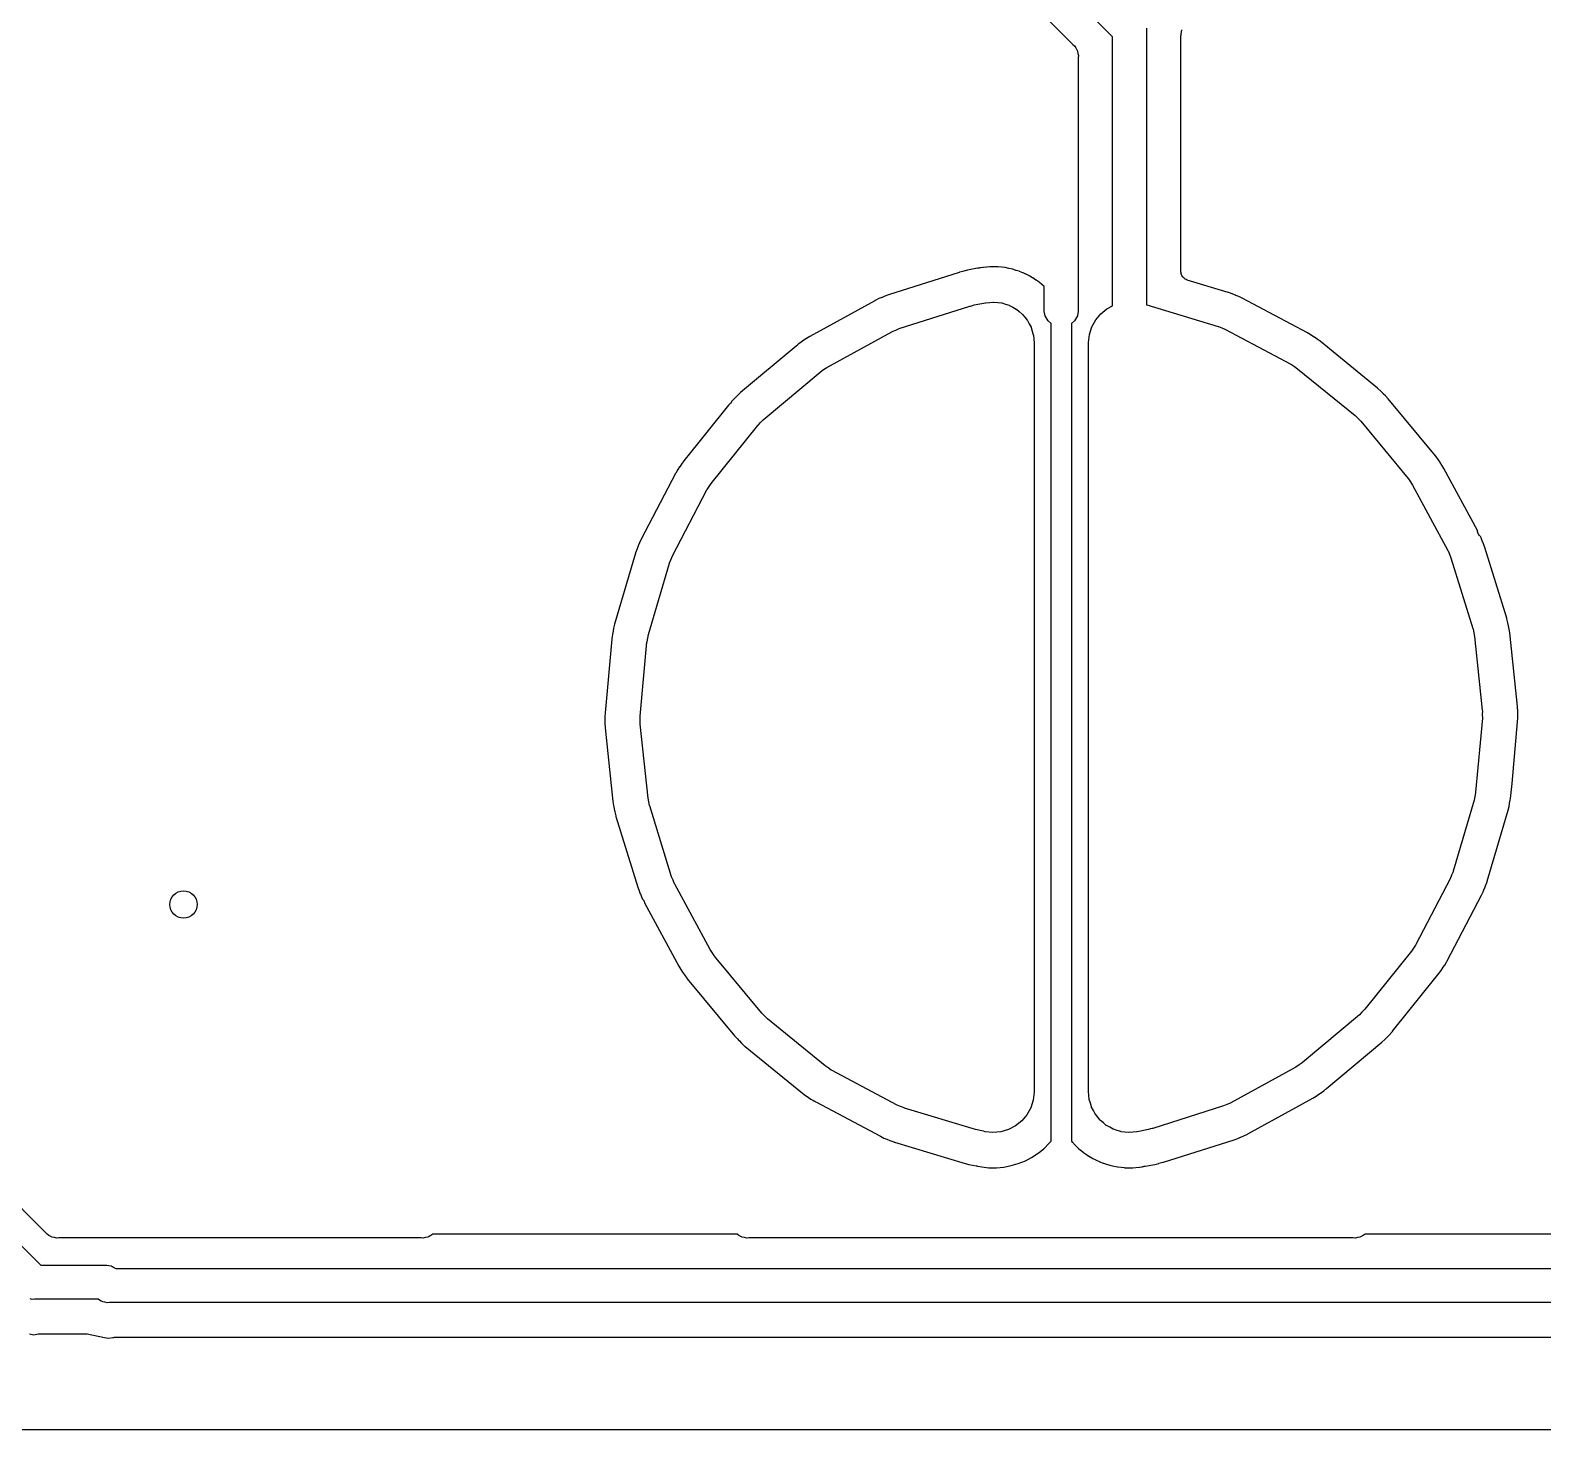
# Model space of a CAD drawing. Extents: x 40 to 174, y -137 to -40.
# Drawn here: x 84.85 to 107.07, y -136.67 to -116.11 of the extents above; entities that cross this region are included whole.
import ezdxf

# ---------------------------------------------------------------- set-up
doc = ezdxf.new("R2010")
doc.units = 0
doc.header["$MEASUREMENT"] = 0
doc.layers.add('BLACK', color=7, linetype='CONTINUOUS')

msp = doc.modelspace()

# ---------------------------------------------------------------- linework, layer by layer
at = {"layer": 'BLACK', "linetype": 'CONTINUOUS'}
for p, q in [((100.75, -116.204), (98.6964, -114.15)), ((98.5845, -114.731), (100.169, -116.316)), ((100.75, -120.157), (100.75, -116.204)), ((101.253, -116.078), (101.25, -116.111)), ((101.25, -116.111), (101.25, -120.14)), ((101.758, -116.187), (101.76, -116.175)), ((101.758, -119.655), (101.758, -116.187)), ((101.76, -116.162), (101.773, -116.1)), ((101.76, -116.175), (101.76, -116.162)), ((100.169, -116.316), (100.194, -116.337)), ((100.194, -116.337), (100.211, -116.366)), ((100.211, -116.366), (100.23, -116.393)), ((100.23, -116.393), (100.233, -116.404)), ((100.233, -116.404), (100.239, -116.413)), ((100.239, -116.413), (100.244, -116.446)), ((100.244, -116.446), (100.253, -116.478)), ((100.253, -116.478), (100.25, -116.511)), ((100.25, -116.511), (100.25, -120.237)), ((98.4982, -119.664), (97.4614, -119.993)), ((98.5022, -119.663), (98.4982, -119.664)), ((98.5067, -119.662), (98.5022, -119.663)), ((98.5654, -119.647), (98.5067, -119.662)), ((98.5655, -119.647), (98.5654, -119.647)), ((98.5682, -119.646), (98.5655, -119.647)), ((98.5684, -119.646), (98.5682, -119.646)), ((98.5687, -119.646), (98.5684, -119.646)), ((98.6236, -119.632), (98.5687, -119.646)), ((98.766, -119.604), (98.6236, -119.632)), ((98.7689, -119.605), (98.766, -119.604)), ((98.7799, -119.603), (98.7689, -119.605)), ((98.7911, -119.602), (98.7799, -119.603)), ((98.7914, -119.602), (98.7911, -119.602)), ((98.8017, -119.598), (98.7914, -119.602)), ((98.8122, -119.596), (98.8017, -119.598)), ((98.8125, -119.596), (98.8122, -119.596)), ((98.8122, -119.596), (98.8122, -119.596)), ((98.8126, -119.596), (98.8125, -119.596)), ((98.8459, -119.592), (98.8126, -119.596)), ((98.8461, -119.592), (98.8459, -119.592)), ((98.8462, -119.592), (98.8461, -119.592)), ((98.8523, -119.591), (98.8462, -119.592)), ((98.9026, -119.587), (98.8523, -119.591)), ((98.903, -119.587), (98.9026, -119.587)), ((98.9035, -119.587), (98.903, -119.587)), ((98.9508, -119.582), (98.9035, -119.587)), ((98.9521, -119.582), (98.9508, -119.582)), ((98.9536, -119.582), (98.9521, -119.582)), ((98.9554, -119.582), (98.9536, -119.582)), ((99.0115, -119.583), (98.9554, -119.582)), ((99.012, -119.583), (99.0115, -119.583)), ((99.0125, -119.583), (99.012, -119.583)), ((99.0689, -119.583), (99.0125, -119.583)), ((99.0706, -119.583), (99.0689, -119.583)), ((99.0722, -119.584), (99.0706, -119.583)), ((99.0734, -119.584), (99.0722, -119.584)), ((99.1206, -119.589), (99.0734, -119.584)), ((99.1211, -119.589), (99.1206, -119.589)), ((99.1216, -119.589), (99.1211, -119.589)), ((99.1689, -119.594), (99.1216, -119.589)), ((99.1701, -119.594), (99.1689, -119.594)), ((99.1716, -119.594), (99.1701, -119.594)), ((99.1734, -119.594), (99.1716, -119.594)), ((99.2287, -119.606), (99.1734, -119.594)), ((99.2292, -119.606), (99.2287, -119.606)), ((99.2296, -119.606), (99.2292, -119.606)), ((99.2845, -119.618), (99.2296, -119.606)), ((99.2863, -119.618), (99.2845, -119.618)), ((99.2877, -119.619), (99.2863, -119.618)), ((99.2889, -119.619), (99.2877, -119.619)), ((99.3341, -119.634), (99.2889, -119.619)), ((99.3346, -119.634), (99.3341, -119.634)), ((99.3351, -119.634), (99.3346, -119.634)), ((99.3805, -119.648), (99.3351, -119.634)), ((99.3816, -119.648), (99.3805, -119.648)), ((99.3832, -119.649), (99.3816, -119.648)), ((99.3849, -119.649), (99.3832, -119.649)), ((99.4366, -119.671), (99.3849, -119.649)), ((99.4371, -119.672), (99.4366, -119.671)), ((99.4375, -119.672), (99.4371, -119.672)), ((99.4893, -119.694), (99.4375, -119.672)), ((99.4909, -119.694), (99.4893, -119.694)), ((99.4922, -119.695), (99.4909, -119.694)), ((99.4933, -119.696), (99.4922, -119.695)), ((99.535, -119.719), (99.4933, -119.696)), ((99.5355, -119.719), (99.535, -119.719)), ((99.5359, -119.719), (99.5355, -119.719)), ((99.5776, -119.742), (99.5359, -119.719)), ((99.5785, -119.742), (99.5776, -119.742)), ((99.5799, -119.743), (99.5785, -119.742)), ((99.5816, -119.744), (99.5799, -119.743)), ((99.6279, -119.776), (99.5816, -119.744)), ((99.6284, -119.776), (99.6279, -119.776)), ((99.6287, -119.776), (99.6284, -119.776)), ((99.6755, -119.808), (99.6287, -119.776)), ((101.761, -119.669), (101.758, -119.655)), ((101.761, -119.684), (101.761, -119.669)), ((101.764, -119.691), (101.761, -119.684)), ((101.766, -119.698), (101.764, -119.691)), ((101.773, -119.711), (101.766, -119.698)), ((101.779, -119.724), (101.773, -119.711)), ((101.784, -119.73), (101.779, -119.724)), ((101.788, -119.736), (101.784, -119.73)), ((101.799, -119.746), (101.788, -119.736)), ((101.809, -119.756), (101.799, -119.746)), ((101.816, -119.76), (101.809, -119.756)), ((101.822, -119.765), (101.816, -119.76)), ((101.835, -119.77), (101.822, -119.765)), ((101.848, -119.776), (101.835, -119.77)), ((102.454, -119.959), (101.848, -119.776)), ((97.408, -120.013), (97.3651, -120.031)), ((97.4614, -119.993), (97.408, -120.013)), ((99.677, -119.809), (99.6755, -119.808)), ((99.678, -119.81), (99.677, -119.809)), ((99.679, -119.811), (99.678, -119.81)), ((99.7153, -119.841), (99.679, -119.811)), ((99.7157, -119.842), (99.7153, -119.841)), ((99.716, -119.842), (99.7157, -119.842)), ((99.75, -119.87), (99.716, -119.842)), ((99.75, -120.237), (99.75, -119.87)), ((102.457, -119.96), (102.454, -119.959)), ((102.462, -119.961), (102.457, -119.96)), ((102.519, -119.982), (102.462, -119.961)), ((102.562, -120.001), (102.519, -119.982)), ((102.563, -120.001), (102.562, -120.001)), ((102.564, -120.002), (102.563, -120.001)), ((102.607, -120.019), (102.564, -120.002)), ((102.658, -120.044), (102.607, -120.019)), ((97.2574, -120.08), (96.3042, -120.604)), ((97.2609, -120.078), (97.2574, -120.08)), ((97.2651, -120.076), (97.2609, -120.078)), ((97.3203, -120.05), (97.2651, -120.076)), ((97.3634, -120.032), (97.3203, -120.05)), ((97.3642, -120.032), (97.3634, -120.032)), ((97.3651, -120.031), (97.3642, -120.032)), ((97.6159, -120.49), (98.6558, -120.16)), ((98.6558, -120.16), (98.6638, -120.158)), ((98.6638, -120.158), (98.6929, -120.152)), ((98.6929, -120.152), (98.7212, -120.143)), ((98.7212, -120.143), (98.8839, -120.111)), ((98.8839, -120.111), (98.8874, -120.111)), ((98.8874, -120.111), (98.8876, -120.111)), ((98.8876, -120.111), (98.8877, -120.111)), ((98.8877, -120.111), (98.8922, -120.11)), ((98.8922, -120.11), (98.9483, -120.105)), ((98.9483, -120.105), (99.0042, -120.1)), ((99.0042, -120.1), (99.0065, -120.1)), ((99.0065, -120.1), (99.0088, -120.1)), ((99.0088, -120.1), (99.0648, -120.106)), ((99.0648, -120.106), (99.1206, -120.112)), ((99.1206, -120.112), (99.1229, -120.113)), ((99.1229, -120.113), (99.1252, -120.113)), ((99.1252, -120.113), (99.1788, -120.13)), ((99.1788, -120.13), (99.2325, -120.147)), ((99.2325, -120.147), (99.2346, -120.148)), ((99.2346, -120.148), (99.2368, -120.149)), ((99.2368, -120.149), (99.286, -120.176)), ((99.286, -120.176), (99.3355, -120.203)), ((99.3355, -120.203), (99.3373, -120.204)), ((99.3373, -120.204), (99.3394, -120.205)), ((99.3394, -120.205), (99.3824, -120.241)), ((99.3824, -120.241), (99.4257, -120.277)), ((99.7615, -120.302), (99.75, -120.237)), ((100.25, -120.237), (100.239, -120.302)), ((100.58, -120.271), (100.671, -120.198)), ((100.671, -120.198), (100.75, -120.157)), ((101.25, -120.14), (101.259, -120.142)), ((101.259, -120.142), (102.303, -120.457)), ((103.619, -120.554), (102.658, -120.044)), ((99.4257, -120.277), (99.4272, -120.279)), ((99.4272, -120.279), (99.429, -120.281)), ((99.429, -120.281), (99.4642, -120.324)), ((99.4642, -120.324), (99.4998, -120.368)), ((99.4998, -120.368), (99.5009, -120.37)), ((99.5009, -120.37), (99.5023, -120.372)), ((99.5023, -120.372), (99.5283, -120.422)), ((99.5283, -120.422), (99.5547, -120.471)), ((99.8055, -120.378), (99.7615, -120.302)), ((99.85, -120.416), (99.8055, -120.378)), ((99.85, -126.187), (99.85, -120.416)), ((100.194, -120.378), (100.15, -120.416)), ((100.15, -120.416), (100.15, -132.426)), ((100.239, -120.302), (100.194, -120.378)), ((100.413, -120.575), (100.449, -120.464)), ((100.449, -120.464), (100.505, -120.361)), ((100.505, -120.361), (100.58, -120.271)), ((102.303, -120.457), (102.311, -120.46)), ((102.311, -120.46), (102.361, -120.481)), ((96.1768, -120.687), (96.142, -120.713)), ((96.2156, -120.662), (96.1768, -120.687)), ((96.2163, -120.661), (96.2156, -120.662)), ((96.2171, -120.661), (96.2163, -120.661)), ((96.2556, -120.634), (96.2171, -120.661)), ((96.3042, -120.604), (96.2556, -120.634)), ((96.5523, -121.062), (97.5083, -120.536)), ((97.5083, -120.536), (97.5156, -120.532)), ((97.5156, -120.532), (97.5659, -120.512)), ((97.5659, -120.512), (97.6159, -120.49)), ((99.5547, -120.471), (99.5554, -120.474)), ((99.5554, -120.474), (99.5565, -120.476)), ((99.5565, -120.476), (99.5723, -120.529)), ((99.5723, -120.529), (99.5886, -120.583)), ((99.5886, -120.583), (99.5888, -120.586)), ((99.5888, -120.586), (99.5895, -120.588)), ((99.5895, -120.588), (99.5945, -120.644)), ((99.5945, -120.644), (99.6, -120.7)), ((100.4, -120.692), (100.413, -120.575)), ((102.361, -120.481), (102.411, -120.502)), ((102.411, -120.502), (103.375, -121.014)), ((103.622, -120.556), (103.619, -120.554)), ((103.627, -120.558), (103.622, -120.556)), ((103.679, -120.59), (103.627, -120.558)), ((103.717, -120.616), (103.679, -120.59)), ((103.718, -120.617), (103.717, -120.616)), ((103.719, -120.617), (103.718, -120.617)), ((103.758, -120.643), (103.719, -120.617)), ((103.804, -120.677), (103.758, -120.643)), ((104.647, -121.365), (103.804, -120.677)), ((96.1017, -120.746), (95.2877, -121.429)), ((96.1049, -120.745), (96.1017, -120.746)), ((96.1129, -120.738), (96.1049, -120.745)), ((96.1219, -120.733), (96.1129, -120.738)), ((96.1254, -120.73), (96.1219, -120.733)), ((96.1328, -120.721), (96.1254, -120.73)), ((96.1416, -120.714), (96.1328, -120.721)), ((96.142, -120.713), (96.1416, -120.714)), ((99.6, -120.7), (99.6, -131.7)), ((100.4, -120.7), (100.4, -120.692)), ((100.4, -131.7), (100.4, -120.7)), ((95.6199, -121.83), (96.4556, -121.128)), ((96.4556, -121.128), (96.4621, -121.123)), ((96.4556, -121.128), (96.4556, -121.128)), ((96.4556, -121.128), (96.4556, -121.128)), ((96.4621, -121.123), (96.5074, -121.093)), ((96.5074, -121.093), (96.5523, -121.062)), ((103.375, -121.014), (103.382, -121.018)), ((103.382, -121.018), (103.427, -121.049)), ((103.427, -121.049), (103.472, -121.079)), ((103.472, -121.079), (104.318, -121.768)), ((95.1454, -121.577), (95.1413, -121.585)), ((95.1475, -121.574), (95.1454, -121.577)), ((95.1512, -121.569), (95.1475, -121.574)), ((95.1534, -121.563), (95.1512, -121.569)), ((95.1789, -121.535), (95.1534, -121.563)), ((95.2119, -121.502), (95.1789, -121.535)), ((95.2125, -121.502), (95.2119, -121.502)), ((95.2132, -121.501), (95.2125, -121.502)), ((95.2459, -121.468), (95.2132, -121.501)), ((95.2877, -121.429), (95.2459, -121.468)), ((104.65, -121.367), (104.647, -121.365)), ((104.653, -121.37), (104.65, -121.367)), ((104.698, -121.412), (104.653, -121.37)), ((104.731, -121.445), (104.698, -121.412)), ((104.732, -121.445), (104.731, -121.445)), ((104.732, -121.446), (104.732, -121.445)), ((104.765, -121.479), (104.732, -121.446)), ((104.804, -121.521), (104.765, -121.479)), ((105.497, -122.359), (104.804, -121.521)), ((95.1115, -121.613), (94.4508, -122.435)), ((95.1132, -121.611), (95.1115, -121.613)), ((95.1214, -121.607), (95.1132, -121.611)), ((95.1293, -121.597), (95.1214, -121.607)), ((95.1386, -121.588), (95.1293, -121.597)), ((95.1413, -121.585), (95.1386, -121.588)), ((104.318, -121.768), (104.324, -121.773)), ((104.324, -121.773), (104.362, -121.812)), ((94.8545, -122.764), (95.538, -121.913)), ((95.538, -121.913), (95.5433, -121.907)), ((95.538, -121.913), (95.538, -121.913)), ((95.538, -121.913), (95.538, -121.913)), ((95.5433, -121.907), (95.5819, -121.868)), ((95.5819, -121.868), (95.6199, -121.83)), ((104.362, -121.812), (104.401, -121.851)), ((104.401, -121.851), (105.096, -122.691)), ((94.4508, -122.435), (94.4172, -122.481)), ((105.5, -122.362), (105.497, -122.359)), ((105.503, -122.366), (105.5, -122.362)), ((105.539, -122.415), (105.503, -122.366)), ((105.565, -122.454), (105.539, -122.415)), ((105.565, -122.455), (105.565, -122.454)), ((105.566, -122.456), (105.565, -122.455)), ((105.592, -122.495), (105.566, -122.456)), ((94.3291, -122.62), (93.8252, -123.585)), ((94.331, -122.617), (94.3291, -122.62)), ((94.3291, -122.62), (94.3291, -122.62)), ((94.3331, -122.613), (94.331, -122.617)), ((94.3646, -122.56), (94.3331, -122.613)), ((94.3907, -122.522), (94.3646, -122.56)), ((94.3911, -122.521), (94.3907, -122.522)), ((94.3917, -122.52), (94.3911, -122.521)), ((94.4172, -122.481), (94.3917, -122.52)), ((105.621, -122.543), (105.592, -122.495)), ((106.114, -123.455), (105.621, -122.543)), ((94.285, -123.828), (94.7903, -122.861)), ((94.7903, -122.861), (94.7943, -122.854)), ((94.7943, -122.854), (94.8247, -122.809)), ((94.8247, -122.809), (94.8545, -122.764)), ((105.096, -122.691), (105.102, -122.698)), ((105.102, -122.698), (105.132, -122.743)), ((105.132, -122.743), (105.162, -122.788)), ((105.162, -122.788), (105.681, -123.748)), ((106.114, -123.458), (106.114, -123.455)), ((106.118, -123.472), (106.114, -123.458)), ((106.12, -123.486), (106.118, -123.472)), ((106.121, -123.489), (106.12, -123.486)), ((106.124, -123.493), (106.121, -123.489)), ((106.121, -123.489), (106.121, -123.489)), ((106.126, -123.5), (106.124, -123.493)), ((106.128, -123.504), (106.126, -123.5)), ((106.136, -123.515), (106.128, -123.504)), ((106.142, -123.528), (106.136, -123.515)), ((106.148, -123.533), (106.142, -123.528)), ((106.153, -123.54), (106.148, -123.533)), ((106.16, -123.545), (106.153, -123.54)), ((106.169, -123.563), (106.16, -123.545)), ((106.186, -123.607), (106.169, -123.563)), ((93.7418, -123.79), (93.4348, -124.834)), ((93.743, -123.786), (93.7418, -123.79)), ((93.7443, -123.782), (93.743, -123.786)), ((93.765, -123.724), (93.7443, -123.782)), ((93.7831, -123.681), (93.765, -123.724)), ((93.7832, -123.68), (93.7831, -123.681)), ((93.7837, -123.68), (93.7832, -123.68)), ((93.8012, -123.636), (93.7837, -123.68)), ((93.8252, -123.585), (93.8012, -123.636)), ((105.681, -123.748), (105.681, -123.748)), ((105.681, -123.748), (105.681, -123.748)), ((105.681, -123.748), (105.685, -123.755)), ((105.685, -123.755), (105.705, -123.806)), ((106.187, -123.607), (106.186, -123.607)), ((106.187, -123.608), (106.187, -123.607)), ((106.205, -123.651), (106.187, -123.608)), ((106.224, -123.705), (106.205, -123.651)), ((106.546, -124.744), (106.224, -123.705)), ((93.9332, -124.984), (94.2411, -123.937)), ((94.2411, -123.937), (94.2435, -123.929)), ((94.2435, -123.929), (94.2646, -123.879)), ((94.2646, -123.879), (94.285, -123.828)), ((105.705, -123.806), (105.726, -123.856)), ((105.726, -123.856), (106.049, -124.898)), ((93.4213, -124.889), (93.4126, -124.935)), ((93.4348, -124.834), (93.4213, -124.889)), ((106.049, -124.898), (106.051, -124.906)), ((106.051, -124.906), (106.062, -124.959)), ((106.547, -124.748), (106.546, -124.744)), ((106.549, -124.752), (106.547, -124.748)), ((106.563, -124.812), (106.549, -124.752)), ((106.572, -124.857), (106.563, -124.812)), ((106.572, -124.858), (106.572, -124.857)), ((106.572, -124.859), (106.572, -124.858)), ((106.582, -124.905), (106.572, -124.859)), ((106.591, -124.961), (106.582, -124.905)), ((93.3929, -125.052), (93.2944, -126.135)), ((93.3933, -125.048), (93.3929, -125.052)), ((93.3938, -125.043), (93.3933, -125.048)), ((93.4029, -124.982), (93.3938, -125.043)), ((93.4122, -124.937), (93.4029, -124.982)), ((93.4123, -124.936), (93.4122, -124.937)), ((93.4126, -124.935), (93.4123, -124.936)), ((93.8124, -126.185), (93.9112, -125.099)), ((93.9112, -125.099), (93.912, -125.09)), ((93.912, -125.09), (93.923, -125.037)), ((93.923, -125.037), (93.9332, -124.984)), ((106.062, -124.959), (106.073, -125.013)), ((106.073, -125.013), (106.187, -126.098)), ((106.704, -126.043), (106.591, -124.961)), ((93.2944, -126.135), (93.292, -126.192)), ((93.292, -126.192), (93.2924, -126.239)), ((93.2924, -126.24), (93.292, -126.287)), ((93.2924, -126.239), (93.2922, -126.24)), ((93.2922, -126.24), (93.2924, -126.24)), ((93.8128, -126.24), (93.8124, -126.185)), ((93.8124, -126.294), (93.8128, -126.24)), ((99.85, -132.426), (99.85, -126.187)), ((99.85, -126.187), (99.85, -126.187)), ((106.188, -126.215), (106.089, -127.301)), ((106.187, -126.098), (106.188, -126.106)), ((106.188, -126.106), (106.187, -126.16)), ((106.187, -126.16), (106.188, -126.215)), ((106.705, -126.047), (106.704, -126.043)), ((106.705, -126.052), (106.705, -126.047)), ((106.708, -126.113), (106.705, -126.052)), ((106.706, -126.265), (106.708, -126.208)), ((106.708, -126.16), (106.708, -126.113)), ((106.708, -126.161), (106.708, -126.16)), ((106.708, -126.16), (106.708, -126.16)), ((106.708, -126.208), (106.708, -126.161)), ((93.292, -126.287), (93.2948, -126.348)), ((93.2948, -126.348), (93.2953, -126.353)), ((93.2953, -126.353), (93.2957, -126.357)), ((93.2957, -126.357), (93.4095, -127.439)), ((93.8133, -126.302), (93.8124, -126.294)), ((93.9274, -127.387), (93.8133, -126.302)), ((106.623, -127.174), (106.706, -126.265)), ((106.088, -127.31), (106.077, -127.363)), ((106.089, -127.301), (106.088, -127.31)), ((106.597, -127.418), (106.606, -127.357)), ((106.606, -127.357), (106.607, -127.352)), ((106.607, -127.348), (106.623, -127.174)), ((106.607, -127.352), (106.607, -127.348)), ((93.4095, -127.439), (93.4182, -127.495)), ((93.4182, -127.495), (93.4276, -127.541)), ((93.4276, -127.541), (93.4277, -127.542)), ((93.4277, -127.542), (93.428, -127.543)), ((93.428, -127.543), (93.4367, -127.588)), ((93.9383, -127.441), (93.9274, -127.387)), ((93.9485, -127.494), (93.9383, -127.441)), ((93.951, -127.502), (93.9485, -127.494)), ((94.2737, -128.544), (93.951, -127.502)), ((106.067, -127.416), (105.759, -128.463)), ((106.077, -127.363), (106.067, -127.416)), ((106.258, -128.61), (106.565, -127.566)), ((106.565, -127.566), (106.579, -127.511)), ((106.579, -127.511), (106.587, -127.465)), ((106.587, -127.465), (106.588, -127.464)), ((106.588, -127.463), (106.597, -127.418)), ((106.588, -127.464), (106.588, -127.463)), ((93.4367, -127.588), (93.4513, -127.648)), ((93.4513, -127.648), (93.4526, -127.652)), ((93.4526, -127.652), (93.4539, -127.656)), ((93.4539, -127.656), (93.7756, -128.695)), ((105.759, -128.463), (105.756, -128.471)), ((94.2947, -128.594), (94.2737, -128.544)), ((94.3151, -128.645), (94.2947, -128.594)), ((94.319, -128.652), (94.3151, -128.645)), ((94.838, -129.612), (94.319, -128.652)), ((94.319, -128.652), (94.319, -128.652)), ((94.319, -128.652), (94.319, -128.652)), ((105.715, -128.572), (105.21, -129.539)), ((105.735, -128.521), (105.715, -128.572)), ((105.756, -128.471), (105.735, -128.521)), ((106.217, -128.719), (106.235, -128.676)), ((106.235, -128.676), (106.256, -128.618)), ((106.256, -128.618), (106.257, -128.614)), ((106.257, -128.614), (106.258, -128.61)), ((93.7756, -128.695), (93.7951, -128.749)), ((93.7951, -128.749), (93.8132, -128.792)), ((93.8132, -128.792), (93.8134, -128.793)), ((93.8134, -128.793), (93.8139, -128.793)), ((93.8139, -128.793), (93.8313, -128.837)), ((93.8313, -128.837), (93.8474, -128.871)), ((93.8474, -128.871), (93.8523, -128.875)), ((93.8523, -128.875), (93.8568, -128.884)), ((93.8568, -128.884), (93.8629, -128.891)), ((93.8629, -128.891), (93.8651, -128.895)), ((93.8651, -128.895), (93.8691, -128.907)), ((93.8691, -128.907), (93.8749, -128.917)), ((105.671, -129.779), (106.175, -128.815)), ((106.175, -128.815), (106.199, -128.764)), ((106.199, -128.764), (106.216, -128.72)), ((106.216, -128.72), (106.217, -128.72)), ((106.217, -128.72), (106.217, -128.719)), ((93.8749, -128.917), (93.8764, -128.927)), ((93.8764, -128.927), (93.8766, -128.928)), ((93.8766, -128.928), (94.3788, -129.857)), ((105.206, -129.546), (105.175, -129.591)), ((105.21, -129.539), (105.206, -129.546)), ((94.8684, -129.657), (94.838, -129.612)), ((94.8982, -129.702), (94.8684, -129.657)), ((94.9035, -129.709), (94.8982, -129.702)), ((95.599, -130.549), (94.9035, -129.709)), ((105.146, -129.636), (104.462, -130.487)), ((105.175, -129.591), (105.146, -129.636)), ((105.635, -129.84), (105.667, -129.787)), ((105.667, -129.787), (105.669, -129.783)), ((105.669, -129.783), (105.671, -129.779)), ((94.3788, -129.857), (94.4083, -129.905)), ((94.4083, -129.905), (94.4344, -129.944)), ((94.4344, -129.944), (94.4348, -129.945)), ((94.4348, -129.945), (94.4354, -129.946)), ((94.4354, -129.946), (94.4609, -129.985)), ((94.4609, -129.985), (94.4971, -130.034)), ((104.868, -130.813), (105.549, -129.965)), ((105.549, -129.965), (105.583, -129.919)), ((105.583, -129.919), (105.608, -129.88)), ((105.608, -129.88), (105.609, -129.879)), ((105.609, -129.878), (105.635, -129.84)), ((105.609, -129.879), (105.609, -129.878)), ((94.4971, -130.034), (94.5, -130.038)), ((94.5, -130.038), (94.5028, -130.041)), ((94.5028, -130.041), (95.1961, -130.879)), ((95.6376, -130.588), (95.599, -130.549)), ((95.6757, -130.627), (95.6376, -130.588)), ((95.6821, -130.632), (95.6757, -130.627)), ((96.5277, -131.321), (95.6821, -130.632)), ((104.38, -130.57), (103.544, -131.272)), ((104.418, -130.532), (104.38, -130.57)), ((104.457, -130.493), (104.418, -130.532)), ((104.462, -130.487), (104.457, -130.493)), ((95.1961, -130.879), (95.2345, -130.921)), ((104.754, -130.932), (104.787, -130.899)), ((104.787, -130.899), (104.788, -130.898)), ((104.788, -130.898), (104.821, -130.865)), ((104.788, -130.898), (104.788, -130.898)), ((104.821, -130.865), (104.862, -130.82)), ((104.862, -130.82), (104.865, -130.816)), ((104.865, -130.816), (104.868, -130.813)), ((95.2345, -130.921), (95.2677, -130.954)), ((95.2677, -130.954), (95.2682, -130.955)), ((95.2682, -130.955), (95.2689, -130.955)), ((95.2689, -130.955), (95.3015, -130.988)), ((95.3015, -130.988), (95.3466, -131.03)), ((95.3466, -131.03), (95.3502, -131.033)), ((95.3502, -131.033), (95.3535, -131.035)), ((95.3535, -131.035), (96.1964, -131.723)), ((103.898, -131.654), (104.712, -130.971)), ((104.712, -130.971), (104.754, -130.932)), ((96.5729, -131.352), (96.5277, -131.321)), ((96.6178, -131.382), (96.5729, -131.352)), ((103.448, -131.338), (102.492, -131.864)), ((103.493, -131.307), (103.448, -131.338)), ((103.538, -131.277), (103.493, -131.307)), ((103.544, -131.272), (103.538, -131.277)), ((103.544, -131.272), (103.544, -131.272)), ((103.544, -131.272), (103.544, -131.272)), ((96.6252, -131.386), (96.6178, -131.382)), ((97.5886, -131.898), (96.6252, -131.386)), ((96.6252, -131.386), (96.6252, -131.386)), ((96.6252, -131.386), (96.6252, -131.386)), ((96.1964, -131.723), (96.2423, -131.757)), ((96.2423, -131.757), (96.2812, -131.783)), ((96.2812, -131.783), (96.2818, -131.783)), ((96.2818, -131.783), (96.2827, -131.784)), ((96.2827, -131.784), (96.3211, -131.81)), ((99.5999, -131.708), (99.5869, -131.825)), ((99.6, -131.7), (99.5999, -131.708)), ((100.405, -131.756), (100.4, -131.7)), ((100.411, -131.812), (100.405, -131.756)), ((102.743, -132.32), (103.696, -131.796)), ((103.696, -131.796), (103.744, -131.766)), ((103.744, -131.766), (103.783, -131.739)), ((103.783, -131.739), (103.784, -131.739)), ((103.784, -131.738), (103.823, -131.713)), ((103.784, -131.739), (103.784, -131.738)), ((103.823, -131.713), (103.858, -131.687)), ((103.858, -131.686), (103.867, -131.679)), ((103.858, -131.687), (103.858, -131.686)), ((103.867, -131.679), (103.875, -131.67)), ((103.875, -131.67), (103.878, -131.667)), ((103.878, -131.667), (103.887, -131.662)), ((103.887, -131.662), (103.895, -131.655)), ((103.895, -131.655), (103.898, -131.654)), ((96.3211, -131.81), (96.3484, -131.826)), ((96.3484, -131.826), (96.3502, -131.828)), ((96.3502, -131.828), (96.3524, -131.829)), ((96.3524, -131.829), (96.3592, -131.833)), ((96.3592, -131.833), (96.3619, -131.835)), ((96.3619, -131.835), (96.3619, -131.835)), ((96.3619, -131.835), (96.3667, -131.837)), ((96.3667, -131.837), (96.3749, -131.839)), ((96.3749, -131.839), (96.3789, -131.841)), ((96.3789, -131.841), (96.3894, -131.849)), ((96.3894, -131.849), (96.4009, -131.855)), ((96.4009, -131.855), (96.4028, -131.857)), ((96.4028, -131.857), (97.3415, -132.356)), ((97.6388, -131.919), (97.5886, -131.898)), ((97.6888, -131.94), (97.6388, -131.919)), ((97.6968, -131.943), (97.6888, -131.94)), ((98.7413, -132.258), (97.6968, -131.943)), ((99.5515, -131.936), (99.4951, -132.039)), ((99.5869, -131.825), (99.5515, -131.936)), ((100.411, -131.814), (100.411, -131.812)), ((100.411, -131.817), (100.411, -131.814)), ((100.428, -131.87), (100.411, -131.817)), ((100.444, -131.924), (100.428, -131.87)), ((100.445, -131.926), (100.444, -131.924)), ((100.445, -131.929), (100.445, -131.926)), ((100.472, -131.978), (100.445, -131.929)), ((100.498, -132.028), (100.472, -131.978)), ((102.384, -131.91), (101.344, -132.24)), ((102.434, -131.888), (102.384, -131.91)), ((102.484, -131.868), (102.434, -131.888)), ((102.492, -131.864), (102.484, -131.868)), ((99.3285, -132.202), (99.2248, -132.256)), ((99.4198, -132.129), (99.3285, -132.202)), ((99.4951, -132.039), (99.4198, -132.129)), ((100.499, -132.03), (100.498, -132.028)), ((100.5, -132.032), (100.499, -132.03)), ((100.536, -132.076), (100.5, -132.032)), ((100.571, -132.119), (100.536, -132.076)), ((100.573, -132.121), (100.571, -132.119)), ((100.574, -132.123), (100.573, -132.121)), ((100.618, -132.159), (100.574, -132.123)), ((100.661, -132.195), (100.618, -132.159)), ((100.663, -132.196), (100.661, -132.195)), ((100.664, -132.197), (100.663, -132.196)), ((100.714, -132.224), (100.664, -132.197)), ((100.763, -132.251), (100.714, -132.224)), ((101.336, -132.242), (101.307, -132.248)), ((101.344, -132.24), (101.336, -132.242)), ((97.3415, -132.356), (97.3931, -132.381)), ((97.3931, -132.381), (97.4363, -132.398)), ((97.4363, -132.398), (97.437, -132.399)), ((97.437, -132.399), (97.4379, -132.399)), ((97.4379, -132.399), (97.4808, -132.418)), ((97.4808, -132.418), (97.5382, -132.439)), ((97.5382, -132.439), (97.5428, -132.44)), ((97.5428, -132.44), (97.5464, -132.441)), ((97.5464, -132.441), (98.588, -132.756)), ((98.8562, -132.281), (98.7413, -132.258)), ((98.8574, -132.281), (98.8562, -132.281)), ((98.8794, -132.288), (98.8574, -132.281)), ((98.9958, -132.3), (98.8794, -132.288)), ((99.1124, -132.289), (98.9958, -132.3)), ((99.2248, -132.256), (99.1124, -132.289)), ((99.7411, -132.538), (99.8225, -132.458)), ((99.8225, -132.458), (99.85, -132.426)), ((100.15, -132.426), (100.161, -132.44)), ((100.161, -132.44), (100.162, -132.441)), ((100.162, -132.441), (100.163, -132.443)), ((100.163, -132.443), (100.164, -132.444)), ((100.164, -132.444), (100.204, -132.484)), ((100.765, -132.252), (100.763, -132.251)), ((100.767, -132.253), (100.765, -132.252)), ((100.821, -132.27), (100.767, -132.253)), ((100.875, -132.287), (100.821, -132.27)), ((100.877, -132.287), (100.875, -132.287)), ((100.879, -132.288), (100.877, -132.287)), ((100.935, -132.294), (100.879, -132.288)), ((100.991, -132.3), (100.935, -132.294)), ((100.993, -132.3), (100.991, -132.3)), ((100.996, -132.3), (100.993, -132.3)), ((101.052, -132.295), (100.996, -132.3)), ((101.108, -132.29), (101.052, -132.295)), ((101.112, -132.289), (101.108, -132.29)), ((101.113, -132.289), (101.112, -132.289)), ((101.112, -132.289), (101.112, -132.289)), ((101.116, -132.289), (101.113, -132.289)), ((101.279, -132.257), (101.116, -132.289)), ((101.307, -132.248), (101.279, -132.257)), ((101.502, -132.736), (102.539, -132.407)), ((102.539, -132.407), (102.592, -132.387)), ((102.592, -132.387), (102.635, -132.369)), ((102.635, -132.369), (102.636, -132.368)), ((102.636, -132.368), (102.637, -132.368)), ((102.637, -132.368), (102.68, -132.35)), ((102.68, -132.35), (102.735, -132.324)), ((102.735, -132.324), (102.739, -132.322)), ((102.739, -132.322), (102.743, -132.32)), ((99.4714, -132.715), (99.5641, -132.666)), ((99.5641, -132.666), (99.6595, -132.604)), ((99.6595, -132.604), (99.7411, -132.538)), ((100.204, -132.484), (100.204, -132.484)), ((100.204, -132.484), (100.205, -132.485)), ((100.205, -132.485), (100.244, -132.525)), ((100.244, -132.525), (100.245, -132.526)), ((100.245, -132.526), (100.246, -132.527)), ((100.246, -132.527), (100.247, -132.528)), ((100.247, -132.528), (100.284, -132.558)), ((100.284, -132.558), (100.284, -132.558)), ((100.284, -132.558), (100.285, -132.559)), ((100.285, -132.559), (100.321, -132.589)), ((100.321, -132.589), (100.322, -132.59)), ((100.322, -132.59), (100.323, -132.591)), ((100.323, -132.591), (100.325, -132.592)), ((100.325, -132.592), (100.371, -132.624)), ((100.371, -132.624), (100.372, -132.624)), ((100.372, -132.624), (100.372, -132.624)), ((100.372, -132.624), (100.418, -132.656)), ((100.418, -132.656), (100.42, -132.657)), ((100.42, -132.657), (100.421, -132.657)), ((100.421, -132.657), (100.422, -132.658)), ((100.422, -132.658), (100.464, -132.681)), ((100.464, -132.681), (100.465, -132.681)), ((100.465, -132.681), (100.465, -132.681)), ((100.465, -132.681), (100.507, -132.704)), ((98.588, -132.756), (98.6433, -132.769)), ((98.6433, -132.769), (98.749, -132.79)), ((98.749, -132.79), (98.753, -132.791)), ((98.753, -132.791), (98.7595, -132.792)), ((98.7595, -132.792), (98.7662, -132.793)), ((98.7662, -132.793), (98.8311, -132.806)), ((98.8311, -132.806), (98.9352, -132.817)), ((98.9352, -132.817), (99.0492, -132.818)), ((99.0492, -132.818), (99.1534, -132.808)), ((99.1534, -132.808), (99.2653, -132.787)), ((99.2653, -132.787), (99.3658, -132.757)), ((99.3658, -132.757), (99.4714, -132.715)), ((100.507, -132.704), (100.508, -132.705)), ((100.508, -132.705), (100.509, -132.705)), ((100.509, -132.705), (100.511, -132.706)), ((100.511, -132.706), (100.562, -132.728)), ((100.562, -132.728), (100.563, -132.728)), ((100.563, -132.728), (100.563, -132.729)), ((100.563, -132.729), (100.615, -132.751)), ((100.615, -132.751), (100.617, -132.751)), ((100.617, -132.751), (100.618, -132.752)), ((100.618, -132.752), (100.62, -132.752)), ((100.62, -132.752), (100.665, -132.766)), ((100.665, -132.766), (100.665, -132.766)), ((100.665, -132.766), (100.666, -132.766)), ((100.666, -132.766), (100.711, -132.781)), ((100.711, -132.781), (100.712, -132.781)), ((100.712, -132.781), (100.714, -132.782)), ((100.714, -132.782), (100.715, -132.782)), ((100.715, -132.782), (100.77, -132.794)), ((100.77, -132.794), (100.771, -132.794)), ((100.771, -132.794), (100.771, -132.794)), ((100.771, -132.794), (100.827, -132.806)), ((100.827, -132.806), (100.828, -132.806)), ((100.828, -132.806), (100.83, -132.806)), ((100.83, -132.806), (100.831, -132.806)), ((100.831, -132.806), (100.878, -132.811)), ((100.878, -132.811), (100.879, -132.811)), ((100.879, -132.811), (100.879, -132.811)), ((100.879, -132.811), (100.927, -132.816)), ((100.927, -132.816), (100.928, -132.816)), ((100.928, -132.816), (100.929, -132.817)), ((100.929, -132.817), (100.931, -132.817)), ((100.931, -132.817), (100.987, -132.817)), ((100.987, -132.817), (100.988, -132.817)), ((100.988, -132.817), (100.988, -132.817)), ((100.988, -132.817), (101.045, -132.818)), ((101.045, -132.818), (101.046, -132.818)), ((101.046, -132.818), (101.048, -132.818)), ((101.048, -132.818), (101.049, -132.818)), ((101.049, -132.818), (101.096, -132.813)), ((101.096, -132.813), (101.097, -132.813)), ((101.097, -132.813), (101.148, -132.809)), ((101.097, -132.813), (101.097, -132.813)), ((101.148, -132.809), (101.154, -132.808)), ((101.154, -132.808), (101.187, -132.804)), ((101.154, -132.808), (101.154, -132.808)), ((101.154, -132.808), (101.154, -132.808)), ((101.187, -132.804), (101.188, -132.804)), ((101.188, -132.804), (101.198, -132.802)), ((101.188, -132.804), (101.188, -132.804)), ((101.188, -132.804), (101.188, -132.804)), ((101.198, -132.802), (101.209, -132.798)), ((101.209, -132.798), (101.22, -132.797)), ((101.209, -132.798), (101.209, -132.798)), ((101.22, -132.797), (101.231, -132.795)), ((101.231, -132.795), (101.234, -132.796)), ((101.234, -132.796), (101.376, -132.768)), ((101.376, -132.768), (101.431, -132.754)), ((101.431, -132.754), (101.432, -132.754)), ((101.432, -132.754), (101.435, -132.753)), ((101.432, -132.754), (101.432, -132.754)), ((101.435, -132.753), (101.493, -132.738)), ((101.435, -132.753), (101.435, -132.753)), ((101.493, -132.738), (101.498, -132.737)), ((101.498, -132.737), (101.502, -132.736)), ((85.0735, -133.769), (84.4044, -133.1)), ((84.5, -133.746), (85.0036, -134.25)), ((85.0948, -133.794), (85.0735, -133.769)), ((85.1235, -133.811), (85.0948, -133.794)), ((90.7652, -133.794), (90.7364, -133.811)), ((90.7672, -133.792), (90.7652, -133.794)), ((95.2328, -133.792), (90.7672, -133.792)), ((95.2348, -133.794), (95.2328, -133.792)), ((95.2635, -133.811), (95.2348, -133.794)), ((104.463, -133.794), (104.434, -133.811)), ((104.465, -133.792), (104.463, -133.794)), ((109.943, -133.792), (104.465, -133.792)), ((85.1507, -133.83), (85.1235, -133.811)), ((85.1615, -133.833), (85.1507, -133.83)), ((85.1712, -133.839), (85.1615, -133.833)), ((85.2038, -133.844), (85.1712, -133.839)), ((85.2359, -133.853), (85.2038, -133.844)), ((85.2689, -133.85), (85.2359, -133.853)), ((90.5911, -133.85), (85.2689, -133.85)), ((90.6241, -133.853), (90.5911, -133.85)), ((90.6562, -133.844), (90.6241, -133.853)), ((90.6888, -133.839), (90.6562, -133.844)), ((90.6985, -133.833), (90.6888, -133.839)), ((90.7093, -133.83), (90.6985, -133.833)), ((90.7364, -133.811), (90.7093, -133.83)), ((95.2907, -133.83), (95.2635, -133.811)), ((95.3015, -133.833), (95.2907, -133.83)), ((95.3112, -133.839), (95.3015, -133.833)), ((95.3438, -133.844), (95.3112, -133.839)), ((95.3759, -133.853), (95.3438, -133.844)), ((95.4089, -133.85), (95.3759, -133.853)), ((104.289, -133.85), (95.4089, -133.85)), ((104.322, -133.853), (104.289, -133.85)), ((104.354, -133.844), (104.322, -133.853)), ((104.387, -133.839), (104.354, -133.844)), ((104.396, -133.833), (104.387, -133.839)), ((104.407, -133.83), (104.396, -133.833)), ((104.434, -133.811), (104.407, -133.83)), ((85.9391, -134.25), (85.9721, -134.247)), ((85.9721, -134.247), (86.0041, -134.256)), ((85.0036, -134.25), (85.9391, -134.25)), ((86.0041, -134.256), (86.0368, -134.261)), ((86.0368, -134.261), (86.0465, -134.267)), ((86.0465, -134.267), (86.0573, -134.27)), ((86.0573, -134.27), (86.0844, -134.289)), ((86.0844, -134.289), (86.1036, -134.3)), ((86.1036, -134.3), (110.206, -134.3)), ((84.8779, -134.753), (84.8458, -134.744)), ((84.9109, -134.75), (84.8779, -134.753)), ((85.8464, -134.75), (84.9109, -134.75)), ((85.8655, -134.761), (85.8464, -134.75)), ((85.8927, -134.78), (85.8655, -134.761)), ((85.9035, -134.783), (85.8927, -134.78)), ((85.9132, -134.789), (85.9035, -134.783)), ((85.9458, -134.794), (85.9132, -134.789)), ((85.9779, -134.803), (85.9458, -134.794)), ((86.0109, -134.8), (85.9779, -134.803)), ((110.299, -134.8), (86.0109, -134.8)), ((84.8376, -135.26), (84.9, -135.273)), ((84.9, -135.273), (84.9624, -135.26)), ((84.9624, -135.26), (84.9749, -135.26)), ((84.9749, -135.26), (84.9872, -135.258)), ((84.9872, -135.258), (85.6615, -135.258)), ((85.6615, -135.258), (85.6738, -135.26)), ((85.6738, -135.26), (85.6862, -135.26)), ((85.6862, -135.26), (85.9376, -135.31)), ((85.9376, -135.31), (85.9376, -135.31)), ((85.9376, -135.31), (86, -135.323)), ((86, -135.323), (86.0624, -135.31)), ((86.0624, -135.31), (86.0749, -135.31)), ((86.0749, -135.31), (86.0872, -135.308)), ((86.0872, -135.308), (110.223, -135.308)), ((167.09, -136.667), (39.71, -136.667))]:
    msp.add_line(p, q, dxfattribs=at)
at = {"layer": 'BLACK'}
msp.add_circle((87.1, -128.95), 0.2, dxfattribs=at)

doc.saveas('drawing.dxf')
